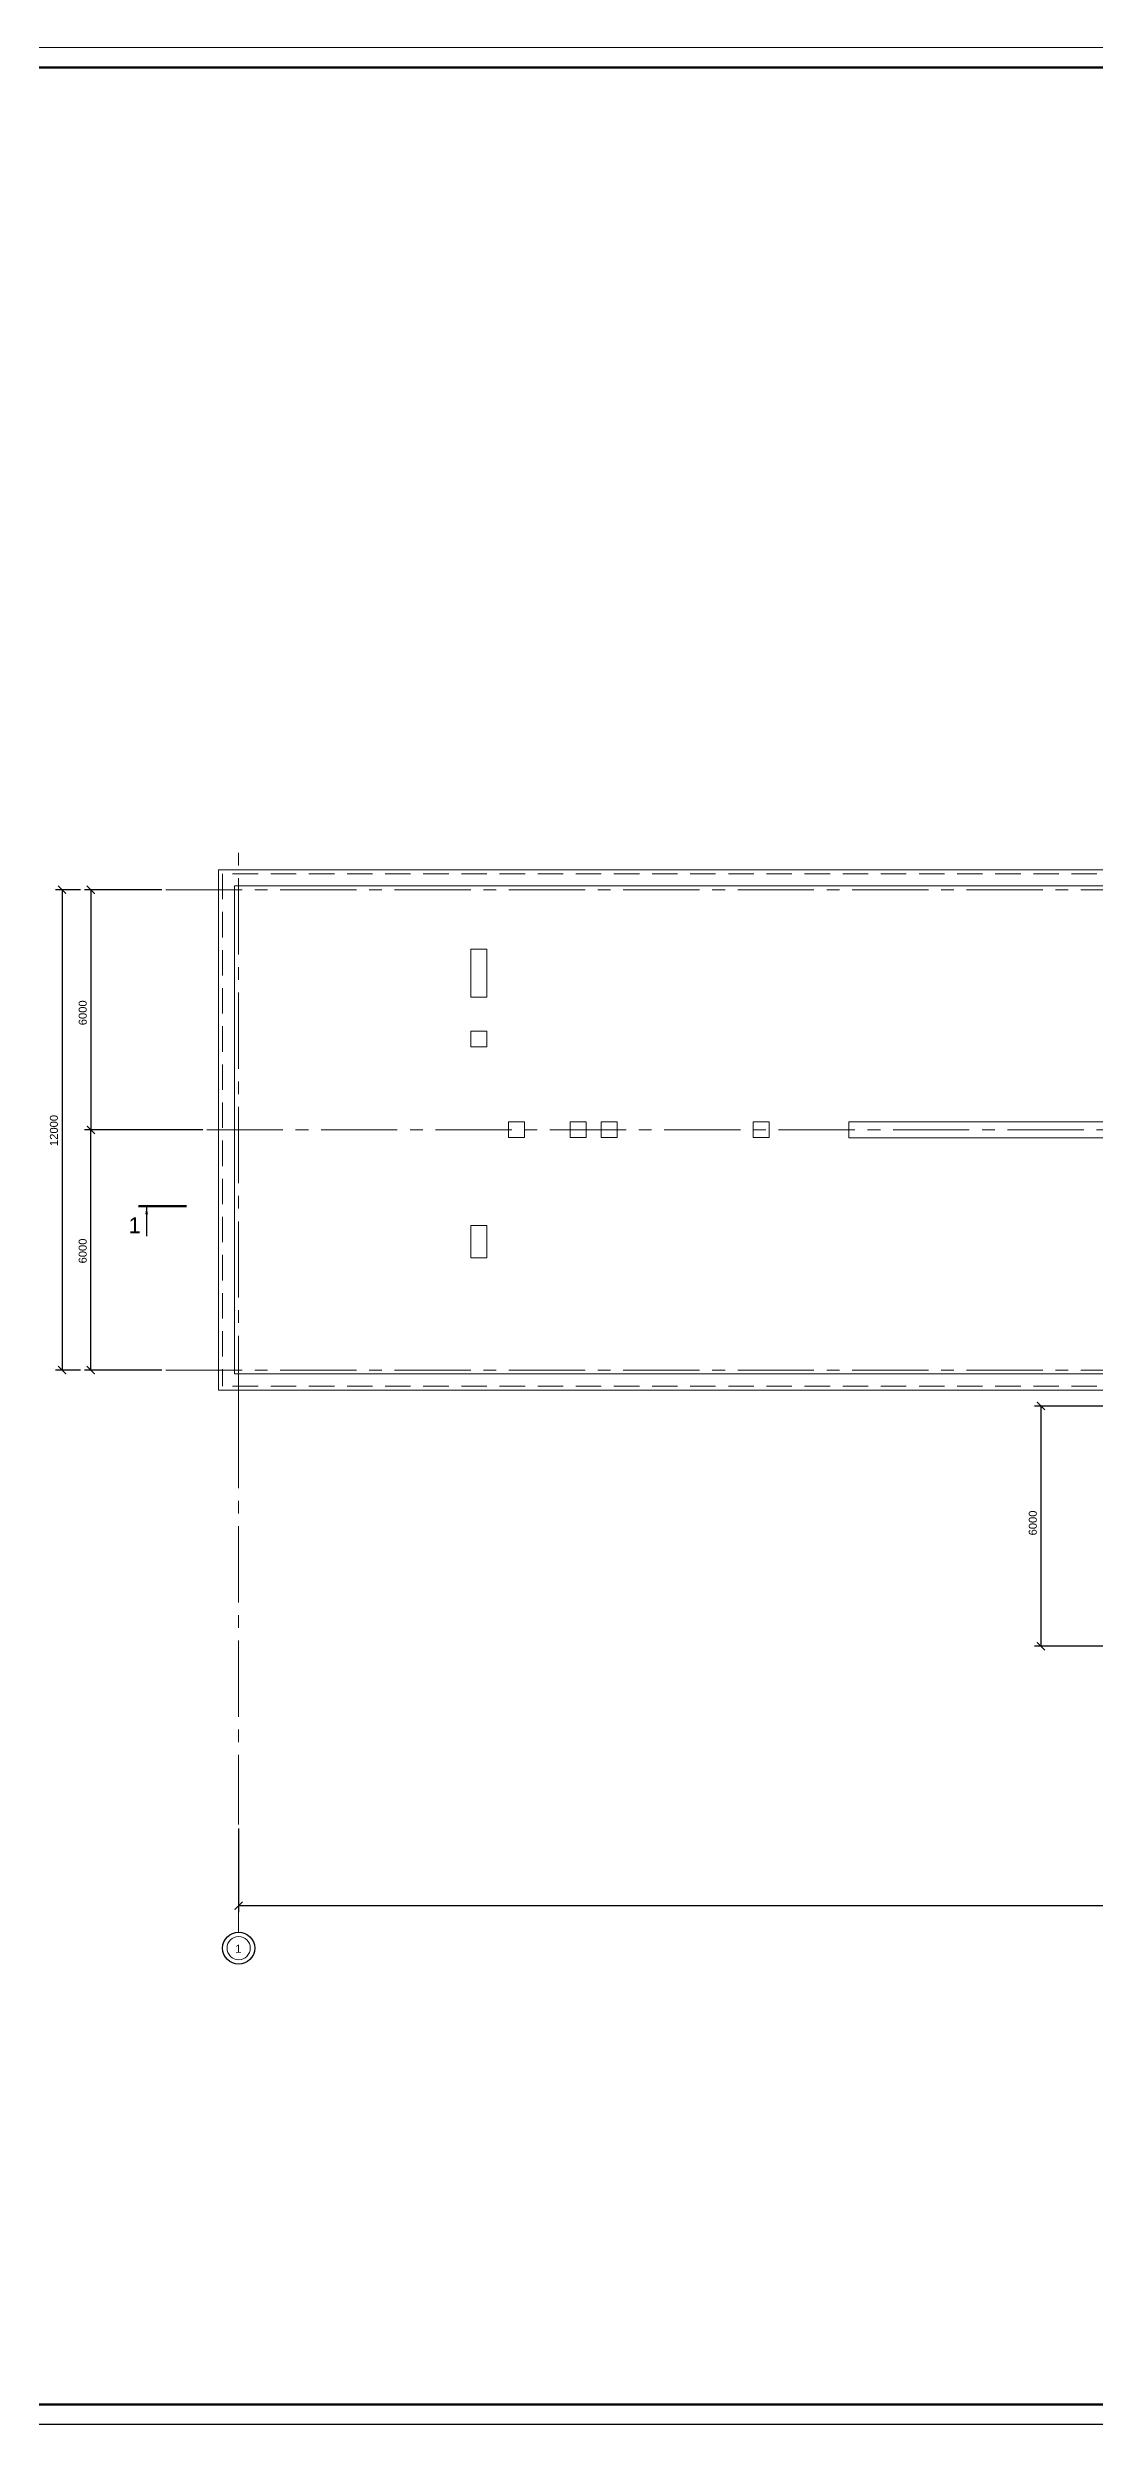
# Model space of a CAD drawing. Header units: millimetres. Extents: x -273 to 3634, y 3015 to 4572.
# Drawn here: x 975 to 1236, y 3015 to 3609 of the extents above; entities that cross this region are included whole.
import ezdxf

# ---------------------------------------------------------------- set-up
doc = ezdxf.new("R2010")
doc.units = ezdxf.units.MM
doc.linetypes.add('CENTER2', pattern=[28.575, 19.05, -3.175, 3.175, -3.175])
doc.linetypes.add('DASHED2', pattern=[9.525, 6.35, -3.175])
doc.layers.add('@', color=250, linetype='Continuous', lineweight=60)
doc.styles.get("Standard").update_dxf_attribs({"font": 'arial.ttf', "height": 2})
doc.dimstyles.new('ISO-25', dxfattribs={"dimtxt": 2, "dimasz": 2, "dimexe": 1.6, "dimexo": 1, "dimgap": 1, "dimtad": 1, "dimdsep": 46, "dimtxsty": 'Standard', "dimblk": 'ARCHTICK', "dimcen": 2, "dimadec": 0, "dimazin": 0, "dimtfac": 1, "dimtmove": 0, "dimatfit": 3, "dimfxl": 1, "dimarcsym": 0})

# ---------------------------------------------------------------- blocks, each defined once
blk = doc.blocks.new('_ArchTick')
at = {"color": 0, "linetype": 'ByBlock', "lineweight": 15, "const_width": 0.15}
blk.add_lwpolyline([(-0.5, -0.5), (0.5, 0.5)], dxfattribs=at)
blk = doc.blocks.new('*D434')
at = {"layer": '@', "color": 0, "lineweight": -2, "transparency": 16777216}
for p, q in [((1013.39, 3338.81), (983.85, 3338.81)), ((985.45, 3278.81), (985.45, 3338.81)), ((1003.17, 3278.81), (983.85, 3278.81))]:
    blk.add_line(p, q, dxfattribs=at)
at = {"layer": 'Defpoints', "color": 0, "lineweight": 15, "transparency": 16777216}
for p in [(985.45, 3338.81), (1014.39, 3338.81), (1004.17, 3278.81)]:
    blk.add_point(p, dxfattribs=at)
at = {"layer": '@', "color": 0, "lineweight": -2, "transparency": 16777216, "xscale": 2, "yscale": 2, "zscale": 2}
for p, rotation in [((985.45, 3338.81), 90), ((985.45, 3278.81), 270)]:
    blk.add_blockref('_ArchTick', p, dxfattribs=dict(at, rotation=rotation))
at = {"layer": '@', "color": 0, "lineweight": 15, "transparency": 16777216, "insert": (983.43, 3308.55), "char_height": 2, "attachment_point": 5, "rotation": 90}
blk.add_mtext('6000', dxfattribs=at)
blk = doc.blocks.new('*D435')
at = {"layer": '@', "color": 0, "lineweight": -2, "transparency": 16777216}
for p, q in [((1003.17, 3398.81), (983.85, 3398.81)), ((985.45, 3398.81), (985.45, 3338.81)), ((984.45, 3338.81), (983.85, 3338.81))]:
    blk.add_line(p, q, dxfattribs=at)
at = {"layer": 'Defpoints', "color": 0, "lineweight": 15, "transparency": 16777216}
for p in [(1004.17, 3398.81), (985.45, 3338.81), (985.45, 3338.81)]:
    blk.add_point(p, dxfattribs=at)
at = {"layer": '@', "color": 0, "lineweight": -2, "transparency": 16777216, "xscale": 2, "yscale": 2, "zscale": 2}
for p, rotation in [((985.45, 3398.81), 90), ((985.45, 3338.81), 270)]:
    blk.add_blockref('_ArchTick', p, dxfattribs=dict(at, rotation=rotation))
at = {"layer": '@', "color": 0, "lineweight": 15, "transparency": 16777216, "insert": (983.43, 3368.08), "char_height": 2, "attachment_point": 5, "rotation": 90}
blk.add_mtext('6000', dxfattribs=at)
blk = doc.blocks.new('*D436')
at = {"layer": '@', "color": 0, "lineweight": -2, "transparency": 16777216}
for p, q in [((982.85, 3398.81), (976.67, 3398.81)), ((978.27, 3398.81), (978.27, 3278.81)), ((982.85, 3278.81), (976.67, 3278.81))]:
    blk.add_line(p, q, dxfattribs=at)
at = {"layer": 'Defpoints', "color": 0, "lineweight": 15, "transparency": 16777216}
for p in [(983.85, 3398.81), (978.27, 3278.81), (983.85, 3278.81)]:
    blk.add_point(p, dxfattribs=at)
at = {"layer": '@', "color": 0, "lineweight": -2, "transparency": 16777216, "xscale": 2, "yscale": 2, "zscale": 2}
for p, rotation in [((978.27, 3398.81), 90), ((978.27, 3278.81), 270)]:
    blk.add_blockref('_ArchTick', p, dxfattribs=dict(at, rotation=rotation))
at = {"layer": '@', "color": 0, "lineweight": 15, "transparency": 16777216, "insert": (976.24, 3338.67), "char_height": 2, "attachment_point": 5, "rotation": 90}
blk.add_mtext('12000', dxfattribs=at)
blk = doc.blocks.new('*D437')
at = {"layer": '@', "color": 0, "lineweight": -2, "transparency": 16777216}
for p, q in [((1249.1, 3269.81), (1221.17, 3269.81)), ((1222.77, 3269.81), (1222.77, 3209.81)), ((1247.38, 3209.81), (1221.17, 3209.81))]:
    blk.add_line(p, q, dxfattribs=at)
at = {"layer": 'Defpoints', "color": 0, "lineweight": 15, "transparency": 16777216}
for p in [(1250.1, 3269.81), (1222.77, 3209.81), (1248.38, 3209.81)]:
    blk.add_point(p, dxfattribs=at)
at = {"layer": '@', "color": 0, "lineweight": -2, "transparency": 16777216, "xscale": 2, "yscale": 2, "zscale": 2}
for p, rotation in [((1222.77, 3269.81), 90), ((1222.77, 3209.81), 270)]:
    blk.add_blockref('_ArchTick', p, dxfattribs=dict(at, rotation=rotation))
at = {"layer": '@', "color": 0, "lineweight": 15, "transparency": 16777216, "insert": (1220.75, 3240.58), "char_height": 2, "attachment_point": 5, "rotation": 90}
blk.add_mtext('6000', dxfattribs=at)
blk = doc.blocks.new('*D632')
at = {"layer": '@', "color": 0, "lineweight": -2, "transparency": 16777216}
for p, q in [((1022.38, 3164.2), (1022.38, 3143.33)), ((1614.38, 3154.48), (1614.38, 3143.33)), ((1614.38, 3144.93), (1022.38, 3144.93))]:
    blk.add_line(p, q, dxfattribs=at)
at = {"layer": 'Defpoints', "color": 0, "lineweight": 15, "transparency": 16777216}
for p in [(1022.38, 3165.2), (1614.38, 3155.48), (1022.38, 3144.93)]:
    blk.add_point(p, dxfattribs=at)
at = {"layer": '@', "color": 0, "lineweight": -2, "transparency": 16777216, "xscale": 2, "yscale": 2, "zscale": 2, "rotation": 180}
blk.add_blockref('_ArchTick', (1022.38, 3144.93), dxfattribs=at)
at = {"layer": '@', "color": 0, "lineweight": -2, "transparency": 16777216, "xscale": 2, "yscale": 2, "zscale": 2}
blk.add_blockref('_ArchTick', (1614.38, 3144.93), dxfattribs=at)
at = {"layer": '@', "color": 0, "lineweight": 15, "transparency": 16777216, "insert": (1322.69, 3146.95), "char_height": 2, "attachment_point": 5}
blk.add_mtext('59200', dxfattribs=at)

msp = doc.modelspace()

# ---------------------------------------------------------------- linework, layer by layer
at = {"color": 7, "lineweight": 15}
msp.add_line((906.909, 3609.3), (1747.909, 3609.3), dxfattribs=at)
at = {"layer": '@', "color": 0, "lineweight": 50}
for p, q in [((926.909, 3604.3), (1742.909, 3604.3)), ((1742.909, 3020.3), (926.909, 3020.3))]:
    msp.add_line(p, q, dxfattribs=at)
at = {"layer": '@', "color": 0, "lineweight": 15}
for p, q in [((1372.916, 3403.81), (1017.38, 3403.81)), ((1017.38, 3403.81), (1017.38, 3273.81)), ((1389.18, 3399.806), (1021.38, 3399.806)), ((1021.38, 3399.806), (1021.38, 3277.814)), ((1080.38, 3371.993), (1080.38, 3383.993)), ((1080.38, 3383.993), (1084.38, 3383.993)), ((1084.38, 3383.993), (1084.38, 3371.993)), ((1080.38, 3371.993), (1084.38, 3371.993)), ((1080.38, 3363.503), (1080.38, 3359.61)), ((1080.38, 3363.503), (1084.38, 3363.503)), ((1084.38, 3359.61), (1084.38, 3363.503)), ((1080.38, 3359.61), (1084.38, 3359.61)), ((1089.756, 3340.81), (1093.756, 3340.81)), ((1089.756, 3340.81), (1089.756, 3336.916)), ((1093.756, 3336.916), (1093.756, 3340.81)), ((1105.184, 3340.81), (1109.184, 3340.81)), ((1105.184, 3340.81), (1105.184, 3336.916)), ((1109.184, 3336.916), (1109.184, 3340.81)), ((1112.945, 3340.81), (1116.945, 3340.81)), ((1112.945, 3340.81), (1112.945, 3336.916)), ((1116.945, 3336.916), (1116.945, 3340.81)), ((1150.925, 3340.81), (1154.925, 3340.81)), ((1150.925, 3340.81), (1150.925, 3336.916)), ((1154.925, 3336.916), (1154.925, 3340.81)), ((1174.778, 3340.81), (1275.008, 3340.81)), ((1174.778, 3340.81), (1174.778, 3336.81)), ((1089.756, 3336.916), (1093.756, 3336.916)), ((1105.184, 3336.916), (1109.184, 3336.916)), ((1112.945, 3336.916), (1116.945, 3336.916)), ((1150.925, 3336.916), (1154.925, 3336.916)), ((1174.778, 3336.81), (1275.008, 3336.81)), ((1080.38, 3314.954), (1084.38, 3314.954)), ((1080.38, 3314.954), (1080.38, 3306.81)), ((1084.38, 3306.81), (1084.38, 3314.954)), ((1080.38, 3306.81), (1084.38, 3306.81)), ((1248.38, 3273.81), (1017.38, 3273.81)), ((1389.18, 3277.814), (1021.38, 3277.814)), ((1022.38, 3143.333), (1022.38, 3138.333))]:
    msp.add_line(p, q, dxfattribs=at)
at = {"layer": '@', "color": 0, "linetype": 'CENTER2', "lineweight": 15}
for p, q in [((1022.38, 3268.338), (1022.38, 3408.113)), ((1004.167, 3398.81), (1397.473, 3398.81)), ((1014.389, 3338.81), (1598.536, 3338.81)), ((1004.167, 3278.81), (1397.295, 3278.81)), ((1022.38, 3268.338), (1022.38, 3165.198))]:
    msp.add_line(p, q, dxfattribs=at)
at = {"layer": '@', "color": 0, "linetype": 'DASHED2', "lineweight": 15}
for p, q in [((1018.38, 3402.81), (1018.38, 3274.81)), ((1389.18, 3402.81), (1018.38, 3402.81)), ((1389.18, 3274.81), (1018.38, 3274.81))]:
    msp.add_line(p, q, dxfattribs=at)
at = {"layer": '@', "color": 0, "lineweight": 100}
msp.add_line((1009.384, 3319.721), (997.384, 3319.721), dxfattribs=at)
at = {"layer": '@', "color": 0, "lineweight": 30}
msp.add_line((1747.909, 3015.3), (906.909, 3015.3), dxfattribs=at)
msp.add_circle((1022.38, 3134.333), 4, dxfattribs=at)
at = {"layer": '@', "color": 0, "lineweight": 15}
msp.add_circle((1022.38, 3134.333), 2.903, dxfattribs=at)

# ---------------------------------------------------------------- texts
for height, p in [(4, (994.86, 3312.994)), (2, (1021.528, 3133.183))]:
    msp.add_text('1', height=height, dxfattribs=at).set_placement(p)

# ---------------------------------------------------------------- dimensions: what is measured, and where the dimension line sits
for base, p1, p2, text, picture, middle in [((978.265, 3278.81), (983.849, 3398.81), (983.849, 3278.81), '12000', '*D436', (978.265, 3338.673)), ((985.449, 3338.81), (1004.167, 3398.81), (985.449, 3338.81), '6000', '*D435', (985.449, 3368.08)), ((985.449, 3338.81), (1004.167, 3278.81), (1014.389, 3338.81), '6000', '*D434', (985.449, 3308.55)), ((1222.772, 3209.81), (1250.104, 3269.81), (1248.38, 3209.81), '6000', '*D437', (1222.772, 3240.58))]:
    dim = msp.add_linear_dim(base=base, p1=p1, p2=p2, angle=90, text=text, dimstyle='ISO-25', dxfattribs=at)
    dim.commit()
    dim.dimension.update_dxf_attribs({"geometry": picture, "text_midpoint": middle, "dimtype": 160})
dim = msp.add_linear_dim(base=(1022.38, 3144.933), p1=(1614.38, 3155.478), p2=(1022.38, 3165.198), text='59200', dimstyle='ISO-25', dxfattribs=at)
dim.commit()
dim.dimension.update_dxf_attribs({"geometry": '*D632', "text_midpoint": (1322.692, 3144.933), "dimtype": 160})

# ---------------------------------------------------------------- leaders
at = {"layer": '@', "color": 0, "lineweight": 50}
msp.add_leader([(999.384, 3319.721), (999.384, 3312.247)], dimstyle='ISO-25', override={"dimgap": 1, "dimtad": 0}, dxfattribs=at)

doc.saveas('drawing.dxf')
